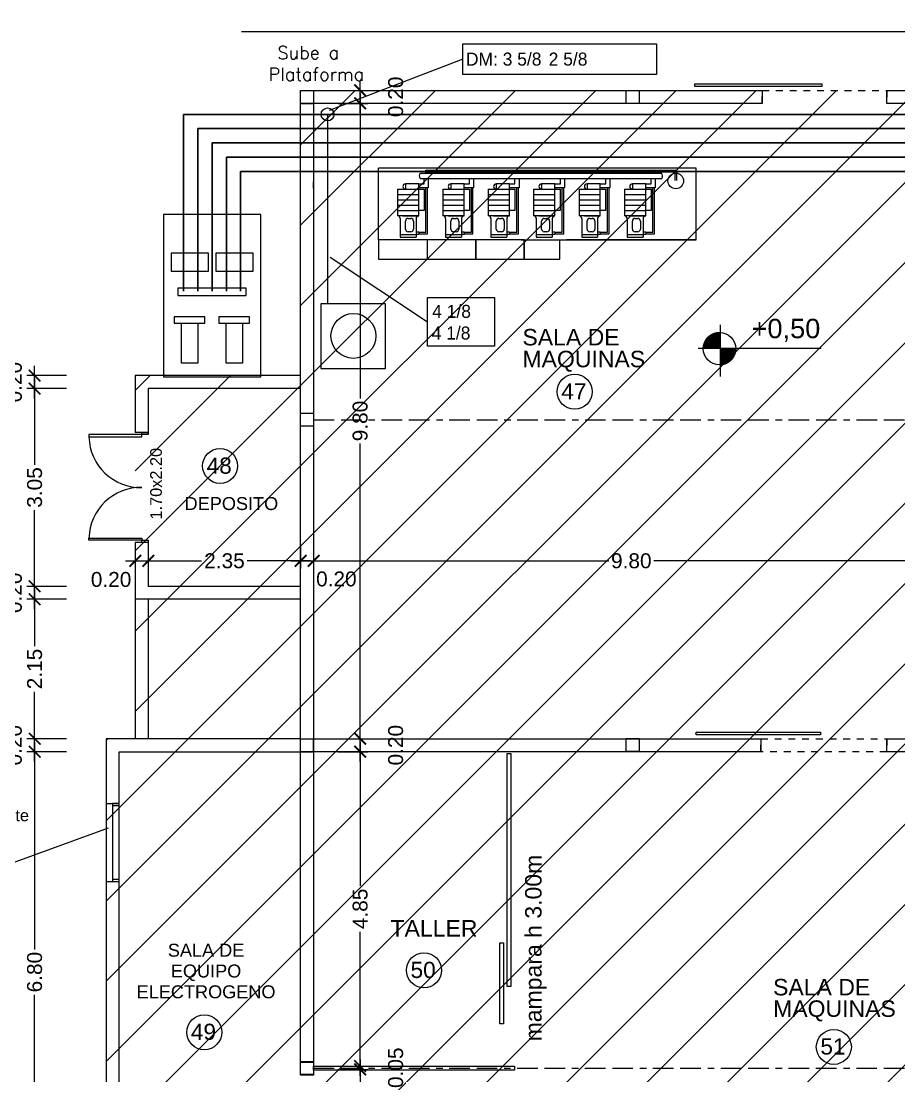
# Model space of a CAD drawing. Extents: x -106 to 115, y -156 to 65.
# Drawn here: x -40.41 to -26.87, y -85.11 to -68.84 of the extents above; entities that cross this region are included whole.
import ezdxf
from ezdxf.enums import TextEntityAlignment as Align

# ---------------------------------------------------------------- set-up
doc = ezdxf.new("R2010")
doc.units = 0
doc.header["$LTSCALE"] = 100
doc.header["$MEASUREMENT"] = 0
doc.linetypes.add('MCDASH01', pattern=[0.002117, 0.001058, -0.001058])
doc.linetypes.add('MCDASH07', pattern=[0.009525, 0.003175, -0.001058, 0.003175, -0.001058, 0.000352692, -0.000705771])
doc.layers.get('0').update_dxf_attribs({"color": 9, "linetype": 'CONTINUOUS'})
doc.layers.get('DEFPOINTS').update_dxf_attribs({"color": 9, "linetype": 'CONTINUOUS'})
for name, color, linetype in [('CAÑOCOBRE', 46, 'CONTINUOUS'), ('COMPRESOR', 82, 'CONTINUOUS'), ('COTAS', 9, 'CONTINUOUS'), ('Estructura Rack', 51, 'CONTINUOUS'), ('MUROS', 9, 'CONTINUOUS'), ('PUERTAS', 9, 'CONTINUOUS'), ('texto', 9, 'CONTINUOUS'), ('UNTITLED-1', 9, 'CONTINUOUS'), ('VENTANAS', 9, 'CONTINUOUS')]:
    doc.layers.add(name, color=color, linetype=linetype)
doc.layers.add('IFA-MEDIA 01', color=20, linetype='CONTINUOUS', lineweight=30)
doc.styles.add('ROMANS', font='romans')
doc.styles.get("Standard").update_dxf_attribs({"font": 'arial.ttf'})
doc.dimstyles.get("Standard").update_dxf_attribs({"dimtxt": 0.23, "dimasz": 0.18, "dimexe": 0.12, "dimexo": 0.2, "dimgap": 0.05, "dimtad": 0, "dimzin": 0, "dimdsep": 46, "dimtxsty": 'Standard', "dimblk": 'ARCHTICK', "dimcen": 0.09, "dimdle": 0.15, "dimadec": 0, "dimazin": 0, "dimtfac": 1, "dimtofl": 0, "dimtmove": 2, "dimatfit": 3, "dimfxl": 1, "dimtolj": 1, "dimtzin": 0, "dimarcsym": 0})

# ---------------------------------------------------------------- blocks, each defined once
blk = doc.blocks.new('_ARCHTICK')
at = {"color": 0, "linetype": 'ByBlock', "const_width": 0.15}
blk.add_lwpolyline([(-0.5, -0.5), (0.5, 0.5)], dxfattribs=at)
blk = doc.blocks.new('*D90')
at = {"layer": 'COTAS', "color": 0, "linetype": 'Continuous', "lineweight": -2, "transparency": 16777216}
for p, q in [((-38.45, -76.93), (-38.45, -77.284)), ((-36.1, -76.93), (-36.1, -77.284)), ((-38.6, -77.164), (-37.627, -77.164)), ((-35.95, -77.164), (-36.923, -77.164))]:
    blk.add_line(p, q, dxfattribs=at)
at = {"layer": 'DEFPOINTS', "color": 0, "linetype": 'Continuous', "transparency": 16777216}
for p in [(-38.45, -76.73), (-36.1, -76.73), (-36.1, -77.164)]:
    blk.add_point(p, dxfattribs=at)
at = {"layer": 'COTAS', "color": 0, "linetype": 'Continuous', "lineweight": -2, "transparency": 16777216, "xscale": 0.18, "yscale": 0.18, "zscale": 0.18, "rotation": 180}
blk.add_blockref('_ARCHTICK', (-38.45, -77.164), dxfattribs=at)
at = {"layer": 'COTAS', "color": 0, "linetype": 'Continuous', "lineweight": -2, "transparency": 16777216, "xscale": 0.18, "yscale": 0.18, "zscale": 0.18}
blk.add_blockref('_ARCHTICK', (-36.1, -77.164), dxfattribs=at)
at = {"layer": 'COTAS', "color": 0, "linetype": 'Continuous', "transparency": 16777216, "insert": (-37.275, -77.164), "char_height": 0.23, "attachment_point": 5}
blk.add_mtext('\\A1;2.35', dxfattribs=at)
blk = doc.blocks.new('*D91')
at = {"layer": 'COTAS', "color": 0, "linetype": 'Continuous', "lineweight": -2, "transparency": 16777216}
for p, q in [((-35.9, -76.93), (-35.9, -77.284)), ((-26.1, -76.93), (-26.1, -77.284)), ((-36.05, -77.164), (-31.348, -77.164)), ((-25.95, -77.164), (-30.652, -77.164))]:
    blk.add_line(p, q, dxfattribs=at)
at = {"layer": 'DEFPOINTS', "color": 0, "linetype": 'Continuous', "transparency": 16777216}
for p in [(-35.9, -76.73), (-26.1, -76.73), (-26.1, -77.164)]:
    blk.add_point(p, dxfattribs=at)
at = {"layer": 'COTAS', "color": 0, "linetype": 'Continuous', "lineweight": -2, "transparency": 16777216, "xscale": 0.18, "yscale": 0.18, "zscale": 0.18, "rotation": 180}
blk.add_blockref('_ARCHTICK', (-35.9, -77.164), dxfattribs=at)
at = {"layer": 'COTAS', "color": 0, "linetype": 'Continuous', "lineweight": -2, "transparency": 16777216, "xscale": 0.18, "yscale": 0.18, "zscale": 0.18}
blk.add_blockref('_ARCHTICK', (-26.1, -77.164), dxfattribs=at)
at = {"layer": 'COTAS', "color": 0, "linetype": 'Continuous', "transparency": 16777216, "insert": (-31, -77.164), "char_height": 0.23, "attachment_point": 5}
blk.add_mtext('\\A1;9.80', dxfattribs=at)
blk = doc.blocks.new('*D110')
at = {"layer": 'COTAS', "color": 0, "linetype": 'Continuous', "lineweight": -2, "transparency": 16777216}
for p, q in [((-35.182, -84.857), (-35.182, -87.105)), ((-35.523, -85.007), (-35.062, -85.007)), ((-35.182, -90.058), (-35.182, -87.811)), ((-35.523, -89.908), (-35.062, -89.908))]:
    blk.add_line(p, q, dxfattribs=at)
at = {"layer": 'DEFPOINTS', "color": 0, "linetype": 'Continuous', "transparency": 16777216}
for p in [(-35.723, -85.007), (-35.182, -85.007), (-35.723, -89.908)]:
    blk.add_point(p, dxfattribs=at)
at = {"layer": 'COTAS', "color": 0, "linetype": 'Continuous', "lineweight": -2, "transparency": 16777216, "xscale": 0.18, "yscale": 0.18, "zscale": 0.18}
for p, rotation in [((-35.182, -85.007), 90), ((-35.182, -89.908), 270)]:
    blk.add_blockref('_ARCHTICK', p, dxfattribs=dict(at, rotation=rotation))
at = {"layer": 'COTAS', "color": 0, "linetype": 'Continuous', "transparency": 16777216, "insert": (-35.182, -87.458), "char_height": 0.23, "attachment_point": 5, "rotation": 90}
blk.add_mtext('\\A1;4.90', dxfattribs=at)
blk = doc.blocks.new('*D111')
at = {"layer": 'COTAS', "color": 0, "linetype": 'Continuous', "lineweight": -2, "transparency": 16777216}
for p, q in [((-35.182, -84.957), (-35.182, -84.777)), ((-35.523, -84.957), (-35.062, -84.957)), ((-35.523, -85.007), (-35.062, -85.007)), ((-35.182, -85.007), (-35.182, -85.187))]:
    blk.add_line(p, q, dxfattribs=at)
at = {"layer": 'DEFPOINTS', "color": 0, "linetype": 'Continuous', "transparency": 16777216}
for p in [(-35.723, -84.957), (-35.723, -85.007), (-35.182, -84.957)]:
    blk.add_point(p, dxfattribs=at)
at = {"layer": 'COTAS', "color": 0, "linetype": 'Continuous', "lineweight": -2, "transparency": 16777216, "xscale": 0.18, "yscale": 0.18, "zscale": 0.18}
for p, rotation in [((-35.182, -84.957), 270), ((-35.182, -85.007), 90)]:
    blk.add_blockref('_ARCHTICK', p, dxfattribs=dict(at, rotation=rotation))
at = {"layer": 'COTAS', "color": 0, "linetype": 'Continuous', "transparency": 16777216, "insert": (-34.634, -84.982), "char_height": 0.23, "attachment_point": 5, "rotation": 90}
blk.add_mtext('\\A1;0.05', dxfattribs=at)
blk = doc.blocks.new('*D112')
at = {"layer": 'COTAS', "color": 0, "linetype": 'Continuous', "lineweight": -2, "transparency": 16777216}
for p, q in [((-35.182, -79.957), (-35.182, -82.178)), ((-35.523, -80.107), (-35.062, -80.107)), ((-35.182, -85.107), (-35.182, -82.887)), ((-35.523, -84.957), (-35.062, -84.957))]:
    blk.add_line(p, q, dxfattribs=at)
at = {"layer": 'DEFPOINTS', "color": 0, "linetype": 'Continuous', "transparency": 16777216}
for p in [(-35.723, -80.107), (-35.182, -80.107), (-35.723, -84.957)]:
    blk.add_point(p, dxfattribs=at)
at = {"layer": 'COTAS', "color": 0, "linetype": 'Continuous', "lineweight": -2, "transparency": 16777216, "xscale": 0.18, "yscale": 0.18, "zscale": 0.18}
for p, rotation in [((-35.182, -80.107), 90), ((-35.182, -84.957), 270)]:
    blk.add_blockref('_ARCHTICK', p, dxfattribs=dict(at, rotation=rotation))
at = {"layer": 'COTAS', "color": 0, "linetype": 'Continuous', "transparency": 16777216, "insert": (-35.182, -82.532), "char_height": 0.23, "attachment_point": 5, "rotation": 90}
blk.add_mtext('\\A1;4.85', dxfattribs=at)
blk = doc.blocks.new('*D113')
at = {"layer": 'COTAS', "color": 0, "linetype": 'Continuous', "lineweight": -2, "transparency": 16777216}
for p, q in [((-35.182, -80.257), (-35.182, -79.757)), ((-35.523, -79.907), (-35.062, -79.907)), ((-35.523, -80.107), (-35.062, -80.107))]:
    blk.add_line(p, q, dxfattribs=at)
at = {"layer": 'DEFPOINTS', "color": 0, "linetype": 'Continuous', "transparency": 16777216}
for p in [(-35.723, -79.907), (-35.182, -79.907), (-35.723, -80.107)]:
    blk.add_point(p, dxfattribs=at)
at = {"layer": 'COTAS', "color": 0, "linetype": 'Continuous', "lineweight": -2, "transparency": 16777216, "xscale": 0.18, "yscale": 0.18, "zscale": 0.18}
for p, rotation in [((-35.182, -79.907), 90), ((-35.182, -80.107), 270)]:
    blk.add_blockref('_ARCHTICK', p, dxfattribs=dict(at, rotation=rotation))
at = {"layer": 'COTAS', "color": 0, "linetype": 'Continuous', "transparency": 16777216, "insert": (-34.634, -80.007), "char_height": 0.23, "attachment_point": 5, "rotation": 90}
blk.add_mtext('\\A1;0.20', dxfattribs=at)
blk = doc.blocks.new('*D114')
at = {"layer": 'COTAS', "color": 0, "linetype": 'Continuous', "lineweight": -2, "transparency": 16777216}
for p, q in [((-35.182, -69.957), (-35.182, -74.659)), ((-35.523, -70.107), (-35.062, -70.107)), ((-35.182, -80.057), (-35.182, -75.356)), ((-35.523, -79.907), (-35.062, -79.907))]:
    blk.add_line(p, q, dxfattribs=at)
at = {"layer": 'DEFPOINTS', "color": 0, "linetype": 'Continuous', "transparency": 16777216}
for p in [(-35.723, -70.107), (-35.182, -70.107), (-35.723, -79.907)]:
    blk.add_point(p, dxfattribs=at)
at = {"layer": 'COTAS', "color": 0, "linetype": 'Continuous', "lineweight": -2, "transparency": 16777216, "xscale": 0.18, "yscale": 0.18, "zscale": 0.18}
for p, rotation in [((-35.182, -70.107), 90), ((-35.182, -79.907), 270)]:
    blk.add_blockref('_ARCHTICK', p, dxfattribs=dict(at, rotation=rotation))
at = {"layer": 'COTAS', "color": 0, "linetype": 'Continuous', "transparency": 16777216, "insert": (-35.182, -75.007), "char_height": 0.23, "attachment_point": 5, "rotation": 90}
blk.add_mtext('\\A1;9.80', dxfattribs=at)
blk = doc.blocks.new('*D115')
at = {"layer": 'COTAS', "color": 0, "linetype": 'Continuous', "lineweight": -2, "transparency": 16777216}
for p, q in [((-35.182, -70.257), (-35.182, -69.757)), ((-35.523, -69.907), (-35.062, -69.907)), ((-35.523, -70.107), (-35.062, -70.107))]:
    blk.add_line(p, q, dxfattribs=at)
at = {"layer": 'DEFPOINTS', "color": 0, "linetype": 'Continuous', "transparency": 16777216}
for p in [(-35.723, -69.907), (-35.182, -69.907), (-35.723, -70.107)]:
    blk.add_point(p, dxfattribs=at)
at = {"layer": 'COTAS', "color": 0, "linetype": 'Continuous', "lineweight": -2, "transparency": 16777216, "xscale": 0.18, "yscale": 0.18, "zscale": 0.18}
for p, rotation in [((-35.182, -69.907), 90), ((-35.182, -70.107), 270)]:
    blk.add_blockref('_ARCHTICK', p, dxfattribs=dict(at, rotation=rotation))
at = {"layer": 'COTAS', "color": 0, "linetype": 'Continuous', "transparency": 16777216, "insert": (-34.634, -70.007), "char_height": 0.23, "attachment_point": 5, "rotation": 90}
blk.add_mtext('\\A1;0.20', dxfattribs=at)
blk = doc.blocks.new('*D118')
at = {"layer": 'COTAS', "color": 0, "linetype": 'Continuous', "lineweight": -2, "transparency": 16777216}
for p, q in [((-40.203, -79.958), (-40.203, -83.158)), ((-39.713, -80.108), (-40.323, -80.108)), ((-40.203, -87.056), (-40.203, -83.856)), ((-39.713, -86.906), (-40.323, -86.906))]:
    blk.add_line(p, q, dxfattribs=at)
at = {"layer": 'DEFPOINTS', "color": 0, "linetype": 'Continuous', "transparency": 16777216}
for p in [(-40.203, -80.108), (-39.513, -80.108), (-39.513, -86.906)]:
    blk.add_point(p, dxfattribs=at)
at = {"layer": 'COTAS', "color": 0, "linetype": 'Continuous', "lineweight": -2, "transparency": 16777216, "xscale": 0.18, "yscale": 0.18, "zscale": 0.18}
for p, rotation in [((-40.203, -80.108), 90), ((-40.203, -86.906), 270)]:
    blk.add_blockref('_ARCHTICK', p, dxfattribs=dict(at, rotation=rotation))
at = {"layer": 'COTAS', "color": 0, "linetype": 'Continuous', "transparency": 16777216, "insert": (-40.203, -83.507), "char_height": 0.23, "attachment_point": 5, "rotation": 90}
blk.add_mtext('\\A1;6.80', dxfattribs=at)
blk = doc.blocks.new('*D119')
at = {"layer": 'COTAS', "color": 0, "linetype": 'Continuous', "lineweight": -2, "transparency": 16777216}
for p, q in [((-40.203, -80.258), (-40.203, -79.757)), ((-39.713, -79.907), (-40.323, -79.907)), ((-39.713, -80.108), (-40.323, -80.108))]:
    blk.add_line(p, q, dxfattribs=at)
at = {"layer": 'DEFPOINTS', "color": 0, "linetype": 'Continuous', "transparency": 16777216}
for p in [(-40.203, -79.907), (-39.513, -79.907), (-39.513, -80.108)]:
    blk.add_point(p, dxfattribs=at)
at = {"layer": 'COTAS', "color": 0, "linetype": 'Continuous', "lineweight": -2, "transparency": 16777216, "xscale": 0.18, "yscale": 0.18, "zscale": 0.18}
for p, rotation in [((-40.203, -79.907), 90), ((-40.203, -80.108), 270)]:
    blk.add_blockref('_ARCHTICK', p, dxfattribs=dict(at, rotation=rotation))
at = {"layer": 'COTAS', "color": 0, "linetype": 'Continuous', "transparency": 16777216, "insert": (-40.515, -80.008), "char_height": 0.23, "attachment_point": 5, "rotation": 90}
blk.add_mtext('\\A1;0.20', dxfattribs=at)
blk = doc.blocks.new('*D120')
at = {"layer": 'COTAS', "color": 0, "linetype": 'Continuous', "lineweight": -2, "transparency": 16777216}
for p, q in [((-39.713, -77.757), (-40.323, -77.757)), ((-40.203, -77.607), (-40.203, -78.481)), ((-40.203, -80.057), (-40.203, -79.184)), ((-39.713, -79.907), (-40.323, -79.907))]:
    blk.add_line(p, q, dxfattribs=at)
at = {"layer": 'DEFPOINTS', "color": 0, "linetype": 'Continuous', "transparency": 16777216}
for p in [(-40.203, -77.757), (-39.513, -77.757), (-39.513, -79.907)]:
    blk.add_point(p, dxfattribs=at)
at = {"layer": 'COTAS', "color": 0, "linetype": 'Continuous', "lineweight": -2, "transparency": 16777216, "xscale": 0.18, "yscale": 0.18, "zscale": 0.18}
for p, rotation in [((-40.203, -77.757), 90), ((-40.203, -79.907), 270)]:
    blk.add_blockref('_ARCHTICK', p, dxfattribs=dict(at, rotation=rotation))
at = {"layer": 'COTAS', "color": 0, "linetype": 'Continuous', "transparency": 16777216, "insert": (-40.203, -78.832), "char_height": 0.23, "attachment_point": 5, "rotation": 90}
blk.add_mtext('\\A1;2.15', dxfattribs=at)
blk = doc.blocks.new('*D121')
at = {"layer": 'COTAS', "color": 0, "linetype": 'Continuous', "lineweight": -2, "transparency": 16777216}
for p, q in [((-40.203, -77.907), (-40.203, -77.407)), ((-39.713, -77.557), (-40.323, -77.557)), ((-39.713, -77.757), (-40.323, -77.757))]:
    blk.add_line(p, q, dxfattribs=at)
at = {"layer": 'DEFPOINTS', "color": 0, "linetype": 'Continuous', "transparency": 16777216}
for p in [(-40.203, -77.557), (-39.513, -77.557), (-39.513, -77.757)]:
    blk.add_point(p, dxfattribs=at)
at = {"layer": 'COTAS', "color": 0, "linetype": 'Continuous', "lineweight": -2, "transparency": 16777216, "xscale": 0.18, "yscale": 0.18, "zscale": 0.18}
for p, rotation in [((-40.203, -77.557), 90), ((-40.203, -77.757), 270)]:
    blk.add_blockref('_ARCHTICK', p, dxfattribs=dict(at, rotation=rotation))
at = {"layer": 'COTAS', "color": 0, "linetype": 'Continuous', "transparency": 16777216, "insert": (-40.515, -77.657), "char_height": 0.23, "attachment_point": 5, "rotation": 90}
blk.add_mtext('\\A1;0.20', dxfattribs=at)
blk = doc.blocks.new('*D122')
at = {"layer": 'COTAS', "color": 0, "linetype": 'Continuous', "lineweight": -2, "transparency": 16777216}
for p, q in [((-39.713, -74.507), (-40.323, -74.507)), ((-40.203, -74.357), (-40.203, -75.683)), ((-40.203, -77.707), (-40.203, -76.382)), ((-39.713, -77.557), (-40.323, -77.557))]:
    blk.add_line(p, q, dxfattribs=at)
at = {"layer": 'DEFPOINTS', "color": 0, "linetype": 'Continuous', "transparency": 16777216}
for p in [(-40.203, -74.507), (-39.513, -74.507), (-39.513, -77.557)]:
    blk.add_point(p, dxfattribs=at)
at = {"layer": 'COTAS', "color": 0, "linetype": 'Continuous', "lineweight": -2, "transparency": 16777216, "xscale": 0.18, "yscale": 0.18, "zscale": 0.18}
for p, rotation in [((-40.203, -74.507), 90), ((-40.203, -77.557), 270)]:
    blk.add_blockref('_ARCHTICK', p, dxfattribs=dict(at, rotation=rotation))
at = {"layer": 'COTAS', "color": 0, "linetype": 'Continuous', "transparency": 16777216, "insert": (-40.203, -76.032), "char_height": 0.23, "attachment_point": 5, "rotation": 90}
blk.add_mtext('\\A1;3.05', dxfattribs=at)
blk = doc.blocks.new('*D123')
at = {"layer": 'COTAS', "color": 0, "linetype": 'Continuous', "lineweight": -2, "transparency": 16777216}
for p, q in [((-40.203, -74.657), (-40.203, -74.157)), ((-39.713, -74.307), (-40.323, -74.307)), ((-39.713, -74.507), (-40.323, -74.507))]:
    blk.add_line(p, q, dxfattribs=at)
at = {"layer": 'DEFPOINTS', "color": 0, "linetype": 'Continuous', "transparency": 16777216}
for p in [(-40.203, -74.307), (-39.513, -74.307), (-39.513, -74.507)]:
    blk.add_point(p, dxfattribs=at)
at = {"layer": 'COTAS', "color": 0, "linetype": 'Continuous', "lineweight": -2, "transparency": 16777216, "xscale": 0.18, "yscale": 0.18, "zscale": 0.18}
for p, rotation in [((-40.203, -74.307), 90), ((-40.203, -74.507), 270)]:
    blk.add_blockref('_ARCHTICK', p, dxfattribs=dict(at, rotation=rotation))
at = {"layer": 'COTAS', "color": 0, "linetype": 'Continuous', "transparency": 16777216, "insert": (-40.515, -74.407), "char_height": 0.23, "attachment_point": 5, "rotation": 90}
blk.add_mtext('\\A1;0.20', dxfattribs=at)

msp = doc.modelspace()

# ---------------------------------------------------------------- hatches: boundary and pattern name
at = {"linetype": 'Continuous'}
h = msp.add_hatch(dxfattribs=at)
h.set_pattern_fill('ANSI31', color=256, scale=0.01, style=0)
h.set_pattern_definition([(45, (-37.1623218, -43.5651134), (-0.000883883476, 0.000883883476), [])])
h.paths.add_polyline_path([(-29.629, -73.881), (-29.629, -73.641, 0.414214), (-29.889, -73.881)])
h.paths.add_polyline_path([(-29.629, -74.141, 0.402543), (-29.389, -73.891, 0.010003), (-29.389, -73.881), (-29.629, -73.881)])
at = {"layer": 'COTAS', "linetype": 'Continuous'}
h = msp.add_hatch(dxfattribs=at)
h.set_pattern_fill('ANSI31', color=256, scale=7, style=0)
edge = h.paths.add_edge_path()
edge.add_line((-36.1, -69.907), (-25.9, -69.907))
edge.add_line((-25.9, -69.907), (-25.9, -72.707))
edge.add_line((-25.9, -72.707), (-23.501, -72.707))
edge.add_line((-23.501, -72.707), (-23.401, -72.707))
edge.add_line((-23.401, -72.707), (-23.401, -70.007))
edge.add_line((-23.401, -70.007), (-20.701, -70.007))
edge.add_line((-20.701, -70.007), (-20.701, -80.107))
edge.add_line((-20.701, -80.107), (-25.9, -80.107))
edge.add_line((-25.9, -80.107), (-25.901, -90.106))
edge.add_line((-25.901, -90.106), (-36.101, -90.108))
edge.add_line((-36.101, -90.108), (-36.101, -87.106))
edge.add_line((-36.101, -87.106), (-39.101, -87.106))
edge.add_line((-39.101, -87.106), (-39.101, -79.907))
edge.add_line((-39.101, -79.907), (-38.65, -79.907))
edge.add_line((-38.65, -79.907), (-38.65, -74.307))
edge.add_line((-38.65, -74.307), (-36.1, -74.307))
edge.add_line((-36.1, -74.307), (-36.1, -69.379))

# ---------------------------------------------------------------- linework, layer by layer
at = {"layer": 'CAÑOCOBRE', "linetype": 'Continuous'}
for p, q in [((-33.598, -69.425, 0.047), (-35.66, -70.215)), ((-35.684, -70.277, 0.008), (-35.684, -73.199, 0.008)), ((-35.647, -72.481), (-34.142, -73.476))]:
    msp.add_line(p, q, dxfattribs=at)
at = {"layer": 'CAÑOCOBRE'}
for p, q in [((-34.257, -71.185), (-30.78, -71.185)), ((-34.167, -71.139), (-30.304, -71.139)), ((-34.167, -71.185), (-34.167, -71.139)), ((-34.167, -71.163), (-32.067, -71.163)), ((-34.142, -71.185), (-34.142, -71.163)), ((-33.467, -71.185), (-33.467, -71.139)), ((-33.442, -71.185), (-33.442, -71.163)), ((-32.767, -71.185), (-32.767, -71.139)), ((-32.742, -71.185), (-32.742, -71.163)), ((-32.067, -71.185), (-32.067, -71.163)), ((-32.042, -71.163), (-31.367, -71.163)), ((-32.042, -71.185), (-32.042, -71.163)), ((-31.367, -71.185), (-31.367, -71.163)), ((-31.342, -71.163), (-30.667, -71.163)), ((-31.342, -71.185), (-31.342, -71.163)), ((-30.784, -71.185), (-30.534, -71.185)), ((-30.667, -71.185), (-30.667, -71.163)), ((-30.642, -71.163), (-30.329, -71.163)), ((-30.642, -71.185), (-30.642, -71.163)), ((-30.329, -71.163), (-30.329, -71.296)), ((-30.304, -71.139), (-30.304, -71.296)), ((-34.276, -71.349), (-34.194, -71.349)), ((-34.132, -71.41), (-34.276, -71.41)), ((-34.258, -71.267), (-30.774, -71.267)), ((-34.194, -71.349), (-34.194, -71.267)), ((-34.167, -72.096), (-34.167, -71.41)), ((-34.142, -72.12), (-34.142, -71.41)), ((-34.132, -71.267), (-34.132, -71.41)), ((-33.576, -71.349), (-33.494, -71.349)), ((-33.432, -71.41), (-33.576, -71.41)), ((-33.494, -71.349), (-33.494, -71.267)), ((-33.467, -72.096), (-33.467, -71.41)), ((-33.442, -72.12), (-33.442, -71.41)), ((-33.432, -71.267), (-33.432, -71.41)), ((-32.876, -71.349), (-32.794, -71.349)), ((-32.732, -71.41), (-32.876, -71.41)), ((-32.794, -71.349), (-32.794, -71.267)), ((-32.767, -72.096), (-32.767, -71.41)), ((-32.742, -72.12), (-32.742, -71.41)), ((-32.732, -71.267), (-32.732, -71.41)), ((-32.176, -71.349), (-32.094, -71.349)), ((-32.032, -71.41), (-32.176, -71.41)), ((-32.094, -71.349), (-32.094, -71.267)), ((-32.067, -72.096), (-32.067, -71.41)), ((-32.042, -72.12), (-32.042, -71.41)), ((-32.032, -71.267), (-32.032, -71.41)), ((-31.476, -71.349), (-31.394, -71.349)), ((-31.332, -71.41), (-31.476, -71.41)), ((-31.394, -71.349), (-31.394, -71.267)), ((-31.367, -72.096), (-31.367, -71.41)), ((-31.342, -72.12), (-31.342, -71.41)), ((-31.332, -71.267), (-31.332, -71.41)), ((-30.786, -71.267), (-30.528, -71.267)), ((-30.776, -71.349), (-30.694, -71.349)), ((-30.632, -71.41), (-30.776, -71.41)), ((-30.694, -71.349), (-30.694, -71.267)), ((-30.667, -72.096), (-30.667, -71.41)), ((-30.642, -72.12), (-30.642, -71.41)), ((-30.632, -71.267), (-30.632, -71.41)), ((-34.279, -72.096), (-34.167, -72.096)), ((-34.279, -72.12), (-34.142, -72.12)), ((-33.579, -72.096), (-33.467, -72.096)), ((-33.579, -72.12), (-33.442, -72.12)), ((-32.879, -72.096), (-32.767, -72.096)), ((-32.879, -72.12), (-32.742, -72.12)), ((-32.179, -72.096), (-32.067, -72.096)), ((-32.179, -72.12), (-32.042, -72.12)), ((-31.479, -72.096), (-31.367, -72.096)), ((-31.479, -72.12), (-31.342, -72.12)), ((-30.779, -72.096), (-30.667, -72.096)), ((-30.779, -72.12), (-30.642, -72.12)), ((-36.942, -72.96), (-37.994, -72.96)), ((-37.994, -72.96), (-37.994, -73.073)), ((-36.942, -73.073), (-36.942, -72.96)), ((-37.994, -73.073), (-36.942, -73.073))]:
    msp.add_line(p, q, dxfattribs=at)
at = {"layer": 'CAÑOCOBRE', "elevation": 0.047}
msp.add_lwpolyline([(-33.598, -69.189), (-30.611, -69.189), (-30.611, -69.66), (-33.598, -69.66)], close=True, dxfattribs=at)
at = {"layer": 'CAÑOCOBRE'}
for points in [[(-37.522, -72.419), (-38.099, -72.419), (-38.099, -72.695), (-37.522, -72.695)], [(-36.833, -72.419), (-37.41, -72.419), (-37.41, -72.695), (-36.833, -72.695)], [(-33.11, -73.852), (-34.142, -73.852), (-34.142, -73.1), (-33.11, -73.1)], [(-37.578, -73.399), (-38.053, -73.399), (-38.053, -73.497), (-37.578, -73.497)], [(-37.685, -74.115), (-37.936, -74.115), (-37.936, -73.497), (-37.685, -73.497)], [(-36.888, -73.399), (-37.364, -73.399), (-37.364, -73.497), (-36.888, -73.497)], [(-36.996, -74.115), (-37.247, -74.115), (-37.247, -73.497), (-36.996, -73.497)]]:
    msp.add_lwpolyline(points, close=True, dxfattribs=at)
for centre, radius in [((-35.684, -70.277, 0.008), 0.1), ((-30.314, -71.304), 0.12), ((-35.286, -73.695), 0.346)]:
    msp.add_circle(centre, radius, dxfattribs=at)
for centre, radius, start, end in [((-34.198, -71.227), 0.0724, 144.7145, 213.7553), ((-30.586, -71.23), 0.0686, 327.4204, 41.1105)]:
    msp.add_arc(centre, radius, start, end, dxfattribs=at)
at = {"layer": 'COMPRESOR'}
for p, q in [((-34.483, -71.349), (-34.483, -71.431)), ((-34.278, -71.349), (-34.483, -71.349)), ((-34.278, -71.841), (-34.278, -71.349)), ((-33.783, -71.349), (-33.783, -71.431)), ((-33.578, -71.349), (-33.783, -71.349)), ((-33.578, -71.841), (-33.578, -71.349)), ((-33.083, -71.349), (-33.083, -71.431)), ((-32.878, -71.349), (-33.083, -71.349)), ((-32.878, -71.841), (-32.878, -71.349)), ((-32.383, -71.349), (-32.383, -71.431)), ((-32.178, -71.349), (-32.383, -71.349)), ((-32.178, -71.841), (-32.178, -71.349)), ((-31.683, -71.349), (-31.683, -71.431)), ((-31.478, -71.349), (-31.683, -71.349)), ((-31.478, -71.841), (-31.478, -71.349)), ((-30.983, -71.349), (-30.983, -71.431)), ((-30.778, -71.349), (-30.983, -71.349)), ((-30.778, -71.841), (-30.778, -71.349)), ((-34.606, -71.431), (-34.483, -71.431)), ((-34.606, -71.431), (-34.606, -71.841)), ((-34.606, -71.513), (-34.278, -71.513)), ((-34.483, -71.431), (-34.278, -71.431)), ((-34.278, -71.431), (-34.196, -71.431)), ((-34.278, -71.431), (-34.196, -71.431)), ((-34.196, -71.431), (-34.196, -71.759)), ((-33.906, -71.431), (-33.783, -71.431)), ((-33.906, -71.431), (-33.906, -71.841)), ((-33.906, -71.513), (-33.578, -71.513)), ((-33.783, -71.431), (-33.578, -71.431)), ((-33.578, -71.431), (-33.496, -71.431)), ((-33.578, -71.431), (-33.496, -71.431)), ((-33.496, -71.431), (-33.496, -71.759)), ((-33.206, -71.431), (-33.083, -71.431)), ((-33.206, -71.431), (-33.206, -71.841)), ((-33.206, -71.513), (-32.878, -71.513)), ((-33.083, -71.431), (-32.878, -71.431)), ((-32.878, -71.431), (-32.796, -71.431)), ((-32.878, -71.431), (-32.796, -71.431)), ((-32.796, -71.431), (-32.796, -71.759)), ((-32.506, -71.431), (-32.383, -71.431)), ((-32.506, -71.431), (-32.506, -71.841)), ((-32.506, -71.513), (-32.178, -71.513)), ((-32.383, -71.431), (-32.178, -71.431)), ((-32.178, -71.431), (-32.096, -71.431)), ((-32.178, -71.431), (-32.096, -71.431)), ((-32.096, -71.431), (-32.096, -71.759)), ((-31.806, -71.431), (-31.683, -71.431)), ((-31.806, -71.431), (-31.806, -71.841)), ((-31.806, -71.513), (-31.478, -71.513)), ((-31.683, -71.431), (-31.478, -71.431)), ((-31.478, -71.431), (-31.396, -71.431)), ((-31.478, -71.431), (-31.396, -71.431)), ((-31.396, -71.431), (-31.396, -71.759)), ((-31.106, -71.431), (-30.983, -71.431)), ((-31.106, -71.431), (-31.106, -71.841)), ((-31.106, -71.513), (-30.778, -71.513)), ((-30.983, -71.431), (-30.778, -71.431)), ((-30.778, -71.431), (-30.696, -71.431)), ((-30.778, -71.431), (-30.696, -71.431)), ((-30.696, -71.431), (-30.696, -71.759)), ((-34.606, -71.595), (-34.278, -71.595)), ((-34.606, -71.677), (-34.278, -71.677)), ((-33.906, -71.595), (-33.578, -71.595)), ((-33.906, -71.677), (-33.578, -71.677)), ((-33.206, -71.595), (-32.878, -71.595)), ((-33.206, -71.677), (-32.878, -71.677)), ((-32.506, -71.595), (-32.178, -71.595)), ((-32.506, -71.677), (-32.178, -71.677)), ((-31.806, -71.595), (-31.478, -71.595)), ((-31.806, -71.677), (-31.478, -71.677)), ((-31.106, -71.595), (-30.778, -71.595)), ((-31.106, -71.677), (-30.778, -71.677)), ((-34.606, -71.759), (-34.278, -71.759)), ((-34.278, -71.841), (-34.606, -71.841)), ((-34.565, -71.882), (-34.565, -72.169)), ((-34.524, -71.841), (-34.278, -71.841)), ((-34.442, -71.882), (-34.401, -71.882)), ((-34.36, -71.841), (-34.413, -71.841)), ((-34.319, -71.882), (-34.319, -72.169)), ((-34.196, -71.759), (-34.278, -71.759)), ((-33.906, -71.759), (-33.578, -71.759)), ((-33.578, -71.841), (-33.906, -71.841)), ((-33.865, -71.882), (-33.865, -72.169)), ((-33.824, -71.841), (-33.578, -71.841)), ((-33.742, -71.882), (-33.701, -71.882)), ((-33.66, -71.841), (-33.713, -71.841)), ((-33.619, -71.882), (-33.619, -72.169)), ((-33.496, -71.759), (-33.578, -71.759)), ((-33.206, -71.759), (-32.878, -71.759)), ((-32.878, -71.841), (-33.206, -71.841)), ((-33.165, -71.882), (-33.165, -72.169)), ((-33.124, -71.841), (-32.878, -71.841)), ((-33.042, -71.882), (-33.001, -71.882)), ((-32.96, -71.841), (-33.013, -71.841)), ((-32.919, -71.882), (-32.919, -72.169)), ((-32.796, -71.759), (-32.878, -71.759)), ((-32.506, -71.759), (-32.178, -71.759)), ((-32.178, -71.841), (-32.506, -71.841)), ((-32.465, -71.882), (-32.465, -72.169)), ((-32.424, -71.841), (-32.178, -71.841)), ((-32.342, -71.882), (-32.301, -71.882)), ((-32.26, -71.841), (-32.313, -71.841)), ((-32.219, -71.882), (-32.219, -72.169)), ((-32.096, -71.759), (-32.178, -71.759)), ((-31.806, -71.759), (-31.478, -71.759)), ((-31.478, -71.841), (-31.806, -71.841)), ((-31.765, -71.882), (-31.765, -72.169)), ((-31.724, -71.841), (-31.478, -71.841)), ((-31.642, -71.882), (-31.601, -71.882)), ((-31.56, -71.841), (-31.613, -71.841)), ((-31.519, -71.882), (-31.519, -72.169)), ((-31.396, -71.759), (-31.478, -71.759)), ((-31.106, -71.759), (-30.778, -71.759)), ((-30.778, -71.841), (-31.106, -71.841)), ((-31.065, -71.882), (-31.065, -72.169)), ((-31.024, -71.841), (-30.778, -71.841)), ((-30.942, -71.882), (-30.901, -71.882)), ((-30.86, -71.841), (-30.913, -71.841)), ((-30.819, -71.882), (-30.819, -72.169)), ((-30.696, -71.759), (-30.778, -71.759)), ((-34.483, -72.046), (-34.483, -71.923)), ((-34.36, -71.923), (-34.36, -72.046)), ((-33.783, -72.046), (-33.783, -71.923)), ((-33.66, -71.923), (-33.66, -72.046)), ((-33.083, -72.046), (-33.083, -71.923)), ((-32.96, -71.923), (-32.96, -72.046)), ((-32.383, -72.046), (-32.383, -71.923)), ((-32.26, -71.923), (-32.26, -72.046)), ((-31.683, -72.046), (-31.683, -71.923)), ((-31.56, -71.923), (-31.56, -72.046)), ((-30.983, -72.046), (-30.983, -71.923)), ((-30.86, -71.923), (-30.86, -72.046)), ((-34.565, -72.128), (-34.319, -72.128)), ((-34.565, -72.169), (-34.319, -72.169)), ((-34.401, -72.087), (-34.442, -72.087)), ((-34.319, -72.087), (-34.278, -72.087)), ((-34.278, -72.128), (-34.319, -72.128)), ((-34.278, -72.087), (-34.278, -72.128)), ((-33.865, -72.128), (-33.619, -72.128)), ((-33.865, -72.169), (-33.619, -72.169)), ((-33.701, -72.087), (-33.742, -72.087)), ((-33.619, -72.087), (-33.578, -72.087)), ((-33.578, -72.128), (-33.619, -72.128)), ((-33.578, -72.087), (-33.578, -72.128)), ((-33.165, -72.128), (-32.919, -72.128)), ((-33.165, -72.169), (-32.919, -72.169)), ((-33.001, -72.087), (-33.042, -72.087)), ((-32.919, -72.087), (-32.878, -72.087)), ((-32.878, -72.128), (-32.919, -72.128)), ((-32.878, -72.087), (-32.878, -72.128)), ((-32.465, -72.128), (-32.219, -72.128)), ((-32.465, -72.169), (-32.219, -72.169)), ((-32.301, -72.087), (-32.342, -72.087)), ((-32.219, -72.087), (-32.178, -72.087)), ((-32.178, -72.128), (-32.219, -72.128)), ((-32.178, -72.087), (-32.178, -72.128)), ((-31.765, -72.128), (-31.519, -72.128)), ((-31.765, -72.169), (-31.519, -72.169)), ((-31.601, -72.087), (-31.642, -72.087)), ((-31.519, -72.087), (-31.478, -72.087)), ((-31.478, -72.128), (-31.519, -72.128)), ((-31.478, -72.087), (-31.478, -72.128)), ((-31.065, -72.128), (-30.819, -72.128)), ((-31.065, -72.169), (-30.819, -72.169)), ((-30.901, -72.087), (-30.942, -72.087)), ((-30.819, -72.087), (-30.778, -72.087)), ((-30.778, -72.128), (-30.819, -72.128)), ((-30.778, -72.087), (-30.778, -72.128))]:
    msp.add_line(p, q, dxfattribs=at)
for centre, start, end in [((-34.483, -71.39), 90, 270), ((-33.783, -71.39), 90, 270), ((-33.083, -71.39), 90, 270), ((-32.383, -71.39), 90, 270), ((-31.683, -71.39), 90, 270), ((-30.983, -71.39), 90, 270), ((-34.606, -71.882), 0, 90), ((-34.442, -71.923), 90, 180), ((-34.401, -71.923), 0, 90), ((-34.278, -71.882), 90, 180), ((-33.906, -71.882), 0, 90), ((-33.742, -71.923), 90, 180), ((-33.701, -71.923), 0, 90), ((-33.578, -71.882), 90, 180), ((-33.206, -71.882), 0, 90), ((-33.042, -71.923), 90, 180), ((-33.001, -71.923), 0, 90), ((-32.878, -71.882), 90, 180), ((-32.506, -71.882), 0, 90), ((-32.342, -71.923), 90, 180), ((-32.301, -71.923), 0, 90), ((-32.178, -71.882), 90, 180), ((-31.806, -71.882), 0, 90), ((-31.642, -71.923), 90, 180), ((-31.601, -71.923), 0, 90), ((-31.478, -71.882), 90, 180), ((-31.106, -71.882), 0, 90), ((-30.942, -71.923), 90, 180), ((-30.901, -71.923), 0, 90), ((-30.778, -71.882), 90, 180), ((-34.442, -72.046), 180, 270), ((-34.401, -72.046), 270, 0), ((-33.742, -72.046), 180, 270), ((-33.701, -72.046), 270, 0), ((-33.042, -72.046), 180, 270), ((-33.001, -72.046), 270, 0), ((-32.342, -72.046), 180, 270), ((-32.301, -72.046), 270, 0), ((-31.642, -72.046), 180, 270), ((-31.601, -72.046), 270, 0), ((-30.942, -72.046), 180, 270), ((-30.901, -72.046), 270, 0)]:
    msp.add_arc(centre, 0.041, start, end, dxfattribs=at)
at = {"layer": 'COTAS', "linetype": 'Continuous'}
for p, q in [((-38.65, -76.93), (-38.65, -77.284)), ((-38.45, -76.93), (-38.45, -77.284)), ((-36.1, -76.93), (-36.1, -77.284)), ((-35.9, -76.93), (-35.9, -77.284)), ((-38.8, -77.164), (-38.3, -77.164)), ((-36.25, -77.164), (-35.75, -77.164)), ((-39.067, -81.289), (-40.859, -81.938))]:
    msp.add_line(p, q, dxfattribs=at)
at = {"layer": 'Estructura Rack'}
for p, q in [((-30, -71.107), (-34.9, -71.107)), ((-34.9, -72.21), (-34.9, -71.107)), ((-30, -72.21), (-30, -71.107)), ((-36.716, -71.823), (-38.216, -71.823)), ((-38.216, -71.823), (-38.216, -74.323)), ((-36.716, -74.323), (-36.716, -71.823)), ((-34.15, -72.209), (-34.15, -72.508)), ((-33.4, -72.508), (-33.4, -72.21)), ((-33.4, -72.21), (-33.4, -72.508)), ((-32.7, -72.21), (-30, -72.21)), ((-32.65, -72.209), (-32.65, -72.508)), ((-32.105, -72.21), (-30, -72.21)), ((-32.1, -72.508), (-32.1, -72.21)), ((-30, -72.21), (-32, -72.21)), ((-33.4, -72.508), (-32.1, -72.508)), ((-34.79, -73.199, -100.28), (-35.79, -73.199, -100.28)), ((-35.79, -73.199, -100.28), (-35.79, -74.199, -100.28)), ((-34.79, -74.199, -100.28), (-34.79, -73.199, -100.28)), ((-38.216, -74.323), (-36.716, -74.323)), ((-35.79, -74.199, -100.28), (-34.79, -74.199, -100.28))]:
    msp.add_line(p, q, dxfattribs=at)
msp.add_lwpolyline([(-32.65, -72.21), (-34.9, -72.21), (-34.9, -72.508), (-32.65, -72.508)], close=True, dxfattribs=at)
at = {"layer": 'IFA-MEDIA 01', "linetype": 'Continuous'}
for p, q in [((-37.906, -70.277), (-10.491, -70.277)), ((-37.906, -73.004), (-37.906, -70.277)), ((-37.686, -70.497), (-10.271, -70.497)), ((-37.686, -73.004), (-37.686, -70.497)), ((-37.466, -70.717), (-10.051, -70.717)), ((-37.466, -73.004), (-37.466, -70.717)), ((-37.246, -70.937), (-9.831, -70.937)), ((-37.246, -73.004), (-37.246, -70.937)), ((-37.026, -71.157), (-9.831, -71.157)), ((-37.026, -73.004), (-37.026, -71.157))]:
    msp.add_line(p, q, dxfattribs=at)
at = {"layer": 'MUROS', "linetype": 'Continuous'}
for p, q in [((-36.1, -74.307), (-38.65, -74.307)), ((-38.65, -74.307), (-38.65, -75.182)), ((-36.1, -74.507), (-38.45, -74.507)), ((-38.45, -74.507), (-38.45, -75.182)), ((-38.45, -75.182), (-38.65, -75.182)), ((-38.45, -76.882), (-38.65, -76.882)), ((-38.65, -76.882), (-38.65, -77.757)), ((-38.45, -76.882), (-38.45, -77.557)), ((-36.1, -77.557), (-38.45, -77.557)), ((-36.1, -77.757), (-38.65, -77.757)), ((-38.65, -77.757), (-38.65, -79.907)), ((-38.45, -77.757), (-38.45, -79.907)), ((-36.1, -79.907), (-39.101, -79.907)), ((-39.101, -79.907), (-39.101, -80.908)), ((-38.901, -80.107), (-36.101, -80.108)), ((-38.901, -80.908), (-38.901, -80.107)), ((-39.101, -80.908), (-38.901, -80.908)), ((-39.101, -82.108), (-38.901, -82.108)), ((-39.101, -82.108), (-39.101, -87.106)), ((-38.901, -86.906), (-38.901, -82.108))]:
    msp.add_line(p, q, dxfattribs=at)
at = {"layer": 'PUERTAS', "linetype": 'Continuous'}
for points in [[(-38.55, -75.217), (-39.365, -75.217), (-39.365, -75.252), (-38.55, -75.252)], [(-38.55, -75.217), (-38.55, -75.182), (-38.45, -75.182), (-38.45, -75.217)], [(-38.55, -76.847), (-39.365, -76.847), (-39.365, -76.812), (-38.55, -76.812)], [(-38.55, -76.882), (-38.55, -76.847), (-38.45, -76.847), (-38.45, -76.882)]]:
    msp.add_lwpolyline(points, close=True, dxfattribs=at)
for centre, start, end in [((-38.567, -75.235), 181.2571, 271.2571), ((-38.567, -76.83), 88.7429, 178.7429)]:
    msp.add_arc(centre, 0.798, start, end, dxfattribs=at)
at = {"layer": 'texto', "linetype": 'Continuous'}
for centre, radius in [((4.578, -45.728), 110.721), ((-31.873, -74.555), 0.27), ((-37.342, -75.7), 0.27), ((-34.198, -83.478), 0.27), ((-37.587, -84.434), 0.27), ((-27.876, -84.66), 0.27)]:
    msp.add_circle(centre, radius, dxfattribs=at)
at = {"layer": 'UNTITLED-1', "linetype": 'Continuous'}
for p, q in [((-35.9, -71.417), (-35.9, -71.317)), ((-29.629, -73.521), (-29.629, -74.321)), ((-29.969, -73.881), (-28.069, -73.881))]:
    msp.add_line(p, q, dxfattribs=at)
at = {"layer": 'UNTITLED-1', "linetype": 'MCDASH07'}
for p, q in [((-35.9, -74.987), (-26.1, -74.987)), ((-35.901, -84.988), (-26.101, -84.988))]:
    msp.add_line(p, q, dxfattribs=at)
at = {"layer": 'UNTITLED-1', "linetype": 'Continuous'}
for points in [[(-37.01, -68.997), (-24.98, -68.997), (-24.98, -68.997), (-19.78, -68.997)], [(-36.101, -85.097), (-36.101, -80.108)], [(-36.101, -85.097), (-36.101, -80.108)], [(-36.101, -80.108), (-35.901, -80.108), (-35.901, -85.097)], [(-36.101, -80.108), (-35.901, -80.108), (-35.901, -85.097)]]:
    msp.add_lwpolyline(points, dxfattribs=at)
for points in [[(-36.1, -69.907), (-28.98, -69.907), (-28.98, -70.107), (-36.1, -70.107)], [(-36.1, -69.907), (-35.9, -69.907), (-35.9, -70.107), (-36.1, -70.107)], [(-31.08, -69.907), (-30.88, -69.907), (-30.88, -70.107), (-31.08, -70.107)], [(-30.02, -69.807), (-28.06, -69.807), (-28.06, -69.847), (-30.02, -69.847)], [(-27.06, -69.907), (-26.1, -69.907), (-26.1, -70.107), (-27.06, -70.107)], [(-36.1, -70.107), (-35.9, -70.107), (-35.9, -80.107), (-36.1, -80.107)], [(-36.1, -74.887), (-35.9, -74.887), (-35.9, -75.087), (-36.1, -75.087)], [(-30, -79.807), (-28.08, -79.807), (-28.08, -79.847), (-30, -79.847)], [(-36.1, -79.907), (-35.9, -79.907), (-35.9, -80.107), (-36.1, -80.107)], [(-35.9, -79.907), (-29, -79.907), (-29, -80.107), (-35.9, -80.107)], [(-31.081, -79.908), (-30.881, -79.908), (-30.881, -80.108), (-31.081, -80.108)], [(-31.078, -79.905), (-30.878, -79.905), (-30.878, -80.105), (-31.078, -80.105)], [(-27.06, -79.907), (-26.1, -79.907), (-26.1, -80.107), (-27.06, -80.107)], [(-32.916, -80.133), (-32.856, -80.133), (-32.856, -83.727), (-32.916, -83.727)], [(-33.03, -83.057), (-32.97, -83.057), (-32.97, -84.307), (-33.03, -84.307)], [(-36.101, -84.888), (-35.901, -84.888), (-35.901, -85.088), (-36.101, -85.088)], [(-36.101, -84.897), (-35.901, -84.897), (-35.901, -85.097), (-36.101, -85.097)], [(-35.9, -84.957), (-32.8, -84.957), (-32.8, -85.017), (-35.9, -85.017)]]:
    msp.add_lwpolyline(points, close=True, dxfattribs=at)
at = {"layer": 'UNTITLED-1', "linetype": 'MCDASH01'}
for points in [[(-28.98, -69.907), (-27.06, -69.907), (-27.06, -70.107)], [(-28.98, -70.107), (-28.98, -69.907)]]:
    msp.add_lwpolyline(points, dxfattribs=at)
msp.add_lwpolyline([(-29, -79.907), (-27.06, -79.907), (-27.06, -80.107), (-29, -80.107)], close=True, dxfattribs=at)
at = {"layer": 'UNTITLED-1', "linetype": 'Continuous'}
msp.add_circle((-29.639, -73.891), 0.25, dxfattribs=at)
at = {"layer": 'VENTANAS', "linetype": 'Continuous'}
for p, q in [((-39.101, -80.908), (-39.101, -82.108)), ((-39.001, -80.938), (-39.001, -82.078)), ((-38.901, -82.078), (-38.901, -80.938))]:
    msp.add_line(p, q, dxfattribs=at)
for points in [[(-38.901, -80.908), (-39.001, -80.908), (-39.001, -80.938), (-38.901, -80.938)], [(-38.901, -82.078), (-39.001, -82.078), (-39.001, -82.108), (-38.901, -82.108)]]:
    msp.add_lwpolyline(points, close=True, dxfattribs=at)

# ---------------------------------------------------------------- block references
at = {"layer": 'COTAS', "linetype": 'Continuous', "xscale": 0.18, "yscale": 0.18, "zscale": 0.18, "rotation": 180}
for p in [(-38.65, -77.164), (-36.1, -77.164)]:
    msp.add_blockref('_ARCHTICK', p, dxfattribs=at)
at = {"layer": 'COTAS', "linetype": 'Continuous', "xscale": 0.18, "yscale": 0.18, "zscale": 0.18}
for p in [(-38.45, -77.164), (-35.9, -77.164)]:
    msp.add_blockref('_ARCHTICK', p, dxfattribs=at)

# ---------------------------------------------------------------- texts
at = {"linetype": 'Continuous'}
for s, height, p in [('+0,50', 0.3, (-29.145, -73.73)), ('Ventilación permanente', 0.18, (-42.932, -81.179))]:
    msp.add_text(s, height=height, dxfattribs=at).set_placement(p)
msp.add_text('1.70x2.20', height=0.18, rotation=90, dxfattribs=at).set_placement((-38.241, -76.526))
at = {"layer": 'CAÑOCOBRE', "insert": (-36.595, -69.225), "char_height": 0.2, "width": 4.15268, "attachment_point": 1, "style": 'ROMANS'}
msp.add_mtext(' Sube a \\PPlataforma', dxfattribs=at)
at = {"layer": 'CAÑOCOBRE', "char_height": 0.20101, "attachment_point": 1}
for s, insert, width in [('{\\Ftxt|c0;DM: 3 5/8\\H0.7462x;  \\H1.34x;2 5/8}', (-33.551, -69.324, 0.047), 3.23248), ('{\\Ftxt|c0;4 1/8}', (-34.071, -73.215), 1.0497), ('{\\Ftxt|c0;4 1/8}', (-34.079, -73.549), 1.0497)]:
    msp.add_mtext(s, dxfattribs=dict(at, insert=insert, width=width))
at = {"layer": 'COTAS', "linetype": 'Continuous', "char_height": 0.23, "attachment_point": 5}
for insert in [(-39.024, -77.452), (-35.549, -77.444)]:
    msp.add_mtext('\\A1;0.20', dxfattribs=dict(at, insert=insert))
at = {"layer": 'texto', "linetype": 'Continuous'}
for s, height, p in [('47', 0.25, (-31.886, -74.675)), ('48', 0.25, (-37.356, -75.82)), ('SALA DE', 0.2, (-37.559, -83.269)), ('EQUIPO', 0.2, (-37.559, -83.59)), ('50', 0.25, (-34.211, -83.598)), ('ELECTROGENO', 0.2, (-37.559, -83.911)), ('49', 0.25, (-37.6, -84.553)), ('51', 0.25, (-27.889, -84.779))]:
    msp.add_text(s, height=height, dxfattribs=at).set_placement(p, align=Align.CENTER)
at = {"layer": 'UNTITLED-1'}
for s, height, p in [('SALA DE', 0.254, (-32.679, -73.841)), ('MAQUINAS', 0.254, (-32.679, -74.178)), ('DEPOSITO', 0.2, (-37.89, -76.38)), ('TALLER', 0.254, (-34.714, -82.958)), ('SALA DE', 0.254, (-28.813, -83.866)), ('MAQUINAS', 0.254, (-28.813, -84.197))]:
    msp.add_text(s, height=height, dxfattribs=at).set_placement(p)
msp.add_text('mampara h 3.00m', height=0.254, rotation=90, dxfattribs=at).set_placement((-32.384, -84.576))

# ---------------------------------------------------------------- dimensions: what is measured, and where the dimension line sits
at = {"layer": 'COTAS', "linetype": 'Continuous'}
for base, p1, p2, picture, middle in [((-35.182, -69.907), (-35.723, -70.107), (-35.723, -69.907), '*D115', (-34.634, -70.007)), ((-35.182, -70.107), (-35.723, -79.907), (-35.723, -70.107), '*D114', (-35.182, -75.007)), ((-40.203, -74.307), (-39.513, -74.507), (-39.513, -74.307), '*D123', (-40.515, -74.407)), ((-40.203, -74.507), (-39.513, -77.557), (-39.513, -74.507), '*D122', (-40.203, -76.032)), ((-40.203, -77.557), (-39.513, -77.757), (-39.513, -77.557), '*D121', (-40.515, -77.657)), ((-40.203, -77.757), (-39.513, -79.907), (-39.513, -77.757), '*D120', (-40.203, -78.832)), ((-40.203, -79.907), (-39.513, -80.108), (-39.513, -79.907), '*D119', (-40.515, -80.008)), ((-35.182, -79.907), (-35.723, -80.107), (-35.723, -79.907), '*D113', (-34.634, -80.007)), ((-40.203, -80.108), (-39.513, -86.906), (-39.513, -80.108), '*D118', (-40.203, -83.507)), ((-35.182, -80.107), (-35.723, -84.957), (-35.723, -80.107), '*D112', (-35.182, -82.532)), ((-35.182, -84.957), (-35.723, -85.007), (-35.723, -84.957), '*D111', (-34.634, -84.982)), ((-35.182, -85.007), (-35.723, -89.908), (-35.723, -85.007), '*D110', (-35.182, -87.458))]:
    dim = msp.add_linear_dim(base=base, p1=p1, p2=p2, angle=90, dimstyle='Standard', dxfattribs=at)
    dim.commit()
    dim.dimension.update_dxf_attribs({"geometry": picture, "text_midpoint": middle})
for base, p1, p2, picture, middle in [((-36.1, -77.164), (-38.45, -76.73), (-36.1, -76.73), '*D90', (-37.275, -77.164)), ((-26.1, -77.164), (-35.9, -76.73), (-26.1, -76.73), '*D91', (-31, -77.164))]:
    dim = msp.add_linear_dim(base=base, p1=p1, p2=p2, dimstyle='Standard', dxfattribs=at)
    dim.commit()
    dim.dimension.update_dxf_attribs({"geometry": picture, "text_midpoint": middle})

doc.saveas('drawing.dxf')
